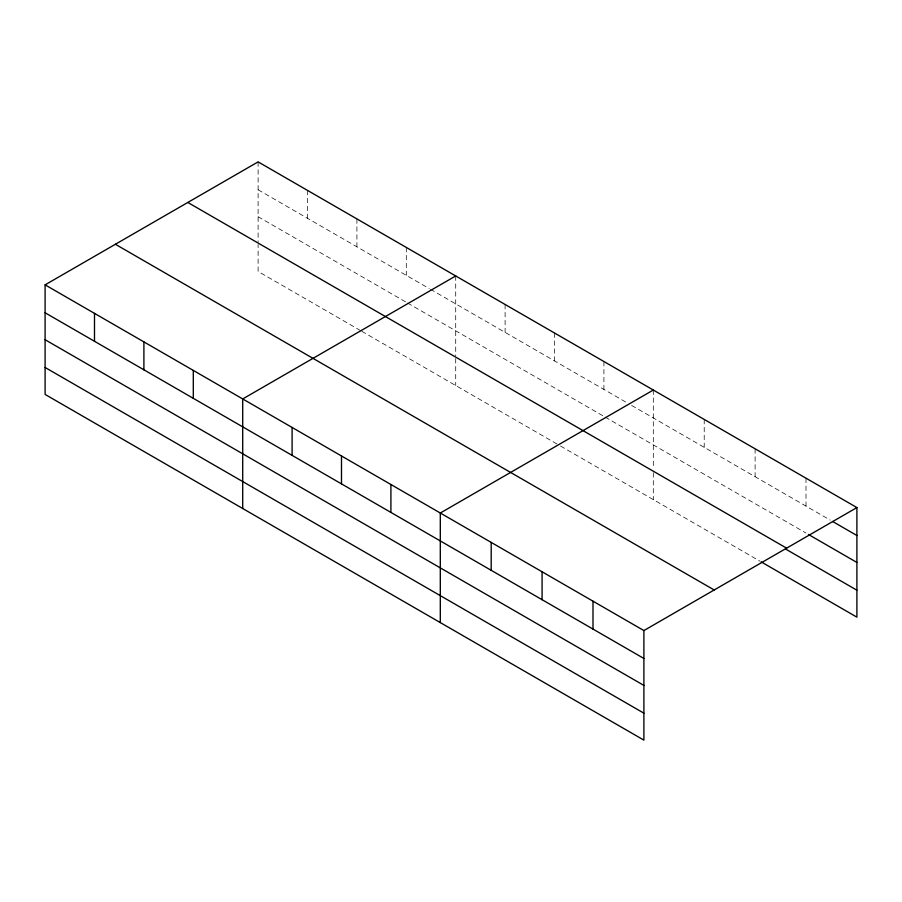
<?xml version="1.0" encoding="UTF-8"?>
<svg xmlns="http://www.w3.org/2000/svg" width="902" height="902" viewBox="0 0 902 902"><rect width="100%" height="100%" fill="white"/><g stroke="black" fill="none" stroke-linecap="round" stroke-linejoin="round"><path stroke-width="0.68" stroke-dasharray="4.51 3.38" d="M258.107 189.781L429.205 288.561M430.412 289.26L626.8 402.653M631.625 405.426L830.235 520.104M258.107 216.728L406.306 302.294M407.512 302.993L603.912 416.374M605.118 417.074L806.005 533.059M360.529 330.572L258.107 271.434L258.107 244.487M361.725 331.26L559.33 445.351M560.537 446.039L759.958 561.179M806.005 478.195L806.005 506.112M755.109 448.813L755.109 476.718M704.214 419.43L704.214 447.336M653.307 390.036L653.307 468.499M653.307 472.659L653.307 499.607M603.912 361.522L603.912 389.427M554.516 332.996L554.516 360.913M505.109 304.481L505.109 332.387M455.713 275.956L455.713 355.805M455.713 358.579L455.713 385.526M406.306 247.441L406.306 275.347M356.91 218.915L356.91 246.832M307.514 190.39L307.514 218.307M258.107 161.875L258.107 241.713"/><path stroke-width="1.35" d="M643.893 685.419L643.893 630.566L45.1 284.852L45.1 394.422L643.893 740.125L643.893 685.419L45.1 339.716M761.164 561.878L856.9 617.148L856.9 507.578L258.107 161.875L45.1 284.852M455.713 275.956L242.706 398.943L242.706 508.502M653.307 390.036L440.3 513.024L440.3 622.583M643.893 630.566L856.9 507.578M832.659 521.503L856.9 535.495M808.429 534.458L856.9 562.442M187.819 202.454L786.612 548.168M785.405 548.923L856.9 590.201M115.388 244.273L714.181 589.976M45.1 312.768L643.893 658.471M45.1 367.475L643.893 713.178M592.997 601.172L592.997 629.089M542.091 571.789L542.091 599.706M491.195 542.406L491.195 570.323M390.904 484.498L390.904 512.415M341.497 455.984L341.497 483.889M292.101 427.458L292.101 455.375M193.299 370.418L193.299 398.323M143.903 341.892L143.903 369.809M94.496 313.377L94.496 341.283"/></g></svg>
